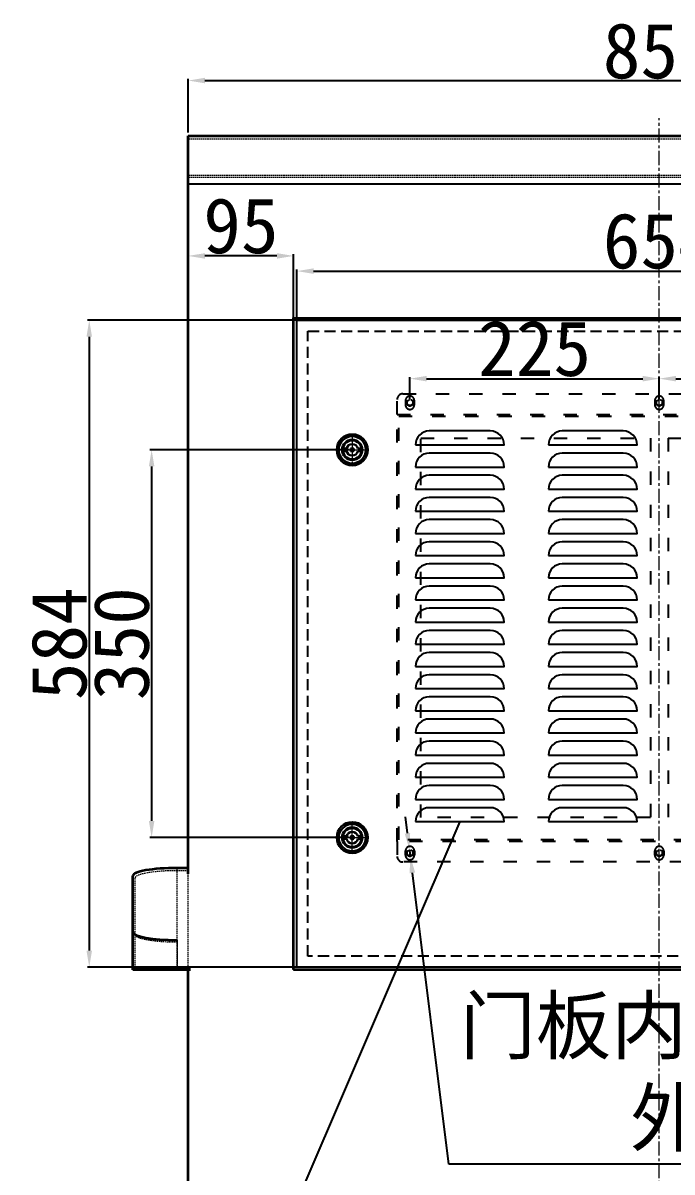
# Model space of a CAD drawing. Header units: millimetres. Extents: x 6893 to 19543, y -3475 to 6590.
# Drawn here: x 12278 to 12864, y 4514 to 5551 of the extents above; entities that cross this region are included whole.
import ezdxf

# ---------------------------------------------------------------- set-up
doc = ezdxf.new("R2010")
doc.units = ezdxf.units.MM
for name, pattern in [('ACAD_ISO02W100', [15, 12, -3]), ('ACAD_ISO03W100', [30, 12, -18]), ('ACBSITGL', [3, 2, -1]), ('CENTER2', [28.575, 19.05, -3.175, 3.175, -3.175]), ('CENTERX2', [20.32, 12.7, -2.54, 2.54, -2.54]), ('HIDDEN', [1.905, 1.27, -0.635]), ('PHANTOM', [12.7, 6.35, -1.27, 1.27, -1.27, 1.27, -1.27])]:
    doc.linetypes.add(name, pattern=pattern)
for name, color, linetype, lineweight in [('中心线', 1, 'CENTER2', 15), ('尺寸线', 3, 'Continuous', 15), ('轮廓层', 7, 'Continuous', 30)]:
    doc.layers.add(name, color=color, linetype=linetype, lineweight=lineweight)
doc.styles.get("Standard").update_dxf_attribs({"font": ''})
doc.styles.get('Standard').set_extended_font_data('SimSun')
doc.dimstyles.new('50#', dxfattribs={"dimtxt": 50, "dimasz": 15, "dimexe": 1.5, "dimexo": 3, "dimgap": 2, "dimtad": 1, "dimtoh": 1, "dimzin": 12, "dimdsep": 46, "dimtxsty": 'Standard', "dimcen": 20, "dimclrd": 3, "dimclre": 3, "dimclrt": 7, "dimadec": 0, "dimazin": 3, "dimtfac": 1, "dimtmove": 0, "dimatfit": 3, "dimfxl": 1, "dimarcsym": 0})

# ---------------------------------------------------------------- blocks, each defined once
blk = doc.blocks.new('*D32')
at = {"layer": 'Defpoints', "color": 0, "transparency": 16777216}
for p in [(13277.5, 5498.9), (12427.5, 5448.9), (13277.5, 5448.9)]:
    blk.add_point(p, dxfattribs=at)
at = {"layer": '轮廓层', "color": 3, "lineweight": -2, "transparency": 16777216}
for p, q in [((12427.5, 5451.9), (12427.5, 5500.4)), ((12442.5, 5498.9), (13262.5, 5498.9)), ((13277.5, 5451.9), (13277.5, 5500.4))]:
    blk.add_line(p, q, dxfattribs=at)
at = {"layer": '轮廓层', "color": 3, "transparency": 16777216}
for points in [[(12442.5, 5501.4), (12442.5, 5496.4), (12427.5, 5498.9)], [(13262.5, 5496.4), (13262.5, 5501.4), (13277.5, 5498.9)]]:
    blk.add_solid(points, dxfattribs=at)
at = {"layer": '轮廓层', "color": 7, "transparency": 16777216, "insert": (12852.5, 5550.9), "char_height": 50, "attachment_point": 2}
blk.add_mtext('850', dxfattribs=at)
blk = doc.blocks.new('*D69')
at = {"color": 3, "lineweight": -2, "transparency": 16777216}
for p, q in [((13128.9, 5282.6), (12336.6, 5282.6)), ((12338.1, 5267.6), (12338.1, 4713.6)), ((13128.9, 4698.6), (12336.6, 4698.6))]:
    blk.add_line(p, q, dxfattribs=at)
at = {"color": 3, "transparency": 16777216}
for points in [[(12340.6, 5267.6), (12335.6, 5267.6), (12338.1, 5282.6)], [(12335.6, 4713.6), (12340.6, 4713.6), (12338.1, 4698.6)]]:
    blk.add_solid(points, dxfattribs=at)
at = {"layer": 'Defpoints', "color": 0, "transparency": 16777216}
for p in [(13131.9, 5282.6), (12338.1, 4698.6), (13131.9, 4698.6)]:
    blk.add_point(p, dxfattribs=at)
at = {"color": 7, "transparency": 16777216, "insert": (12311.1, 4990.6), "char_height": 50, "attachment_point": 5, "rotation": 90}
blk.add_mtext('584', dxfattribs=at)
blk = doc.blocks.new('*D70')
at = {"color": 3, "lineweight": -2, "transparency": 16777216}
for p, q in [((12525.5, 5285.6), (12525.5, 5328.4)), ((12540.5, 5326.9), (13164.5, 5326.9)), ((13179.5, 5285.6), (13179.5, 5328.4))]:
    blk.add_line(p, q, dxfattribs=at)
at = {"color": 3, "transparency": 16777216}
for points in [[(12540.5, 5329.4), (12540.5, 5324.4), (12525.5, 5326.9)], [(13164.5, 5324.4), (13164.5, 5329.4), (13179.5, 5326.9)]]:
    blk.add_solid(points, dxfattribs=at)
at = {"layer": 'Defpoints', "color": 0, "transparency": 16777216}
for p in [(13179.5, 5326.9), (12525.5, 5282.6), (13179.5, 5282.6)]:
    blk.add_point(p, dxfattribs=at)
at = {"color": 7, "transparency": 16777216, "insert": (12852.5, 5353.9), "char_height": 50, "attachment_point": 5}
blk.add_mtext('654', dxfattribs=at)
blk = doc.blocks.new('*D75')
at = {"color": 3, "lineweight": -2, "transparency": 16777216}
for p, q in [((12427.5, 5272.7), (12427.5, 5342.1)), ((12522.5, 5280.1), (12522.5, 5342.1)), ((12507.5, 5340.6), (12442.5, 5340.6))]:
    blk.add_line(p, q, dxfattribs=at)
at = {"color": 3, "transparency": 16777216}
for points in [[(12442.5, 5343.1), (12442.5, 5338.1), (12427.5, 5340.6)], [(12507.5, 5338.1), (12507.5, 5343.1), (12522.5, 5340.6)]]:
    blk.add_solid(points, dxfattribs=at)
at = {"layer": 'Defpoints', "color": 0, "transparency": 16777216}
for p in [(12427.5, 5340.6), (12427.5, 5269.7), (12522.5, 5277.1)]:
    blk.add_point(p, dxfattribs=at)
at = {"color": 7, "transparency": 16777216, "insert": (12475, 5367.6), "char_height": 50, "attachment_point": 5}
blk.add_mtext('95', dxfattribs=at)
blk = doc.blocks.new('MNBGFDB')
at = {"layer": '中心线'}
for p, q in [((-5554.5, -343.2), (-5554.5, -366.8)), ((-5566.2, -355), (-5542.7, -355))]:
    blk.add_line(p, q, dxfattribs=at)
at = {"layer": '轮廓层', "linetype": 'ByBlock'}
for p, q in [((-5559.5, -353.8), (-5562.8, -353.8)), ((-5559.5, -356.2), (-5562.8, -356.2)), ((-5549.4, -353.8), (-5546.1, -353.8)), ((-5549.4, -356.2), (-5546.1, -356.2))]:
    blk.add_line(p, q, dxfattribs=at)
for radius in [14, 12.2, 9.14, 8.47, 1.6]:
    blk.add_circle((-5554.5, -355), radius, dxfattribs=at)
for start, end in [(13.4506, 166.5494), (193.4506, 346.5494)]:
    blk.add_arc((-5554.5, -355), 5.22, start, end, dxfattribs=at)
blk = doc.blocks.new('*D352')
at = {"color": 3, "lineweight": -2, "transparency": 16777216}
for p, q in [((12572.5, 5165.6), (12392.9, 5165.6)), ((12394.4, 5150.6), (12394.4, 4830.6)), ((12572.5, 4815.6), (12392.9, 4815.6))]:
    blk.add_line(p, q, dxfattribs=at)
at = {"color": 3, "transparency": 16777216}
for points in [[(12396.9, 5150.6), (12391.9, 5150.6), (12394.4, 5165.6)], [(12391.9, 4830.6), (12396.9, 4830.6), (12394.4, 4815.6)]]:
    blk.add_solid(points, dxfattribs=at)
at = {"layer": 'Defpoints', "color": 0, "transparency": 16777216}
for p in [(12575.5, 5165.6), (12394.4, 4815.6), (12575.5, 4815.6)]:
    blk.add_point(p, dxfattribs=at)
at = {"color": 7, "transparency": 16777216, "insert": (12367.4, 4990.6), "char_height": 50, "attachment_point": 5, "rotation": 90}
blk.add_mtext('350', dxfattribs=at)
blk = doc.blocks.new('zw$CDF')
at = {"color": 2, "linetype": 'ACAD_ISO03W100'}
for p, q in [((0, 404), (0, 417.5)), ((5, 422.5), (468, 422.5)), ((406.6, 422.5), (468, 422.5)), ((473, 404), (473, 417.5)), ((1.5, 402.5), (471.5, 402.5)), ((1.5, 20), (1.5, 402.5)), ((471.5, 402.5), (471.5, 20)), ((228.5, 382.5), (228.5, 40)), ((244.5, 382.5), (244.5, 40)), ((0, 18.5), (0, 5)), ((471.5, 20), (1.5, 20)), ((473, 5), (473, 18.5)), ((468, 0), (5, 0)), ((446.5, 0), (468, 0))]:
    blk.add_line(p, q, dxfattribs=at)
for points in [[(11.5, 408.5), (11.5, 408.5, 0.414214), (15.5, 412.5), (15.5, 416.5, 0.414214), (11.5, 420.5), (11.5, 420.5, 0.414214), (7.5, 416.5), (7.5, 412.5, 0.414214)], [(236.5, 408.5), (236.5, 408.5, 0.414214), (240.5, 412.5), (240.5, 416.5, 0.414214), (236.5, 420.5), (236.5, 420.5, 0.414214), (232.5, 416.5), (232.5, 412.5, 0.414214)], [(461.5, 408.5), (461.5, 408.5, -0.414214), (457.5, 412.5), (457.5, 416.5, -0.414214), (461.5, 420.5), (461.5, 420.5, -0.414214), (465.5, 416.5), (465.5, 412.5, -0.414214)], [(11.5, 14), (11.5, 14, -0.414214), (15.5, 10), (15.5, 6, -0.414214), (11.5, 2), (11.5, 2, -0.414214), (7.5, 6), (7.5, 10, -0.414214)], [(236.5, 14), (236.5, 14, -0.414214), (240.5, 10), (240.5, 6, -0.414214), (236.5, 2), (236.5, 2, -0.414214), (232.5, 6), (232.5, 10, -0.414214)], [(461.5, 14), (461.5, 14, 0.414214), (457.5, 10), (457.5, 6, 0.414214), (461.5, 2), (461.5, 2, 0.414214), (465.5, 6), (465.5, 10, 0.414214)]]:
    blk.add_lwpolyline(points, format="xyb", close=True, dxfattribs=at)
blk.add_lwpolyline([(0, 404), (473, 404), (473, 18.5), (0, 18.5)], close=True, dxfattribs=at)
for points in [[(228.5, 40), (21.5, 40), (21.5, 382.5), (228.5, 382.5)], [(244.5, 382.5), (451.5, 382.5), (451.5, 40), (244.5, 40)]]:
    blk.add_lwpolyline(points, dxfattribs=at)
for centre, start, end in [((5, 417.5), 90, 180), ((468, 417.5), 0, 90), ((5, 5), 180, 270), ((468, 5), 270, 0)]:
    blk.add_arc(centre, 5, start, end, dxfattribs=at)
blk = doc.blocks.new('*D371')
at = {"color": 3, "lineweight": -2, "transparency": 16777216}
for p, q in [((12627.5, 5211.1), (12627.5, 5231.3)), ((12642.5, 5229.8), (12837.5, 5229.8)), ((12852.5, 5211.1), (12852.5, 5231.3))]:
    blk.add_line(p, q, dxfattribs=at)
at = {"color": 3, "transparency": 16777216}
for points in [[(12642.5, 5232.3), (12642.5, 5227.3), (12627.5, 5229.8)], [(12837.5, 5227.3), (12837.5, 5232.3), (12852.5, 5229.8)]]:
    blk.add_solid(points, dxfattribs=at)
at = {"layer": 'Defpoints', "color": 0, "transparency": 16777216}
for p in [(12852.5, 5229.8), (12627.5, 5208.1), (12852.5, 5208.1)]:
    blk.add_point(p, dxfattribs=at)
at = {"color": 7, "transparency": 16777216, "insert": (12740, 5256.8), "char_height": 50, "attachment_point": 5}
blk.add_mtext('225', dxfattribs=at)
blk = doc.blocks.new('*D372')
at = {"color": 3, "lineweight": -2, "transparency": 16777216}
for p, q in [((12852.5, 5211.1), (12852.5, 5231.3)), ((12867.5, 5229.8), (13062.5, 5229.8)), ((13077.5, 5211.1), (13077.5, 5231.3))]:
    blk.add_line(p, q, dxfattribs=at)
at = {"color": 3, "transparency": 16777216}
for points in [[(12867.5, 5232.3), (12867.5, 5227.3), (12852.5, 5229.8)], [(13062.5, 5227.3), (13062.5, 5232.3), (13077.5, 5229.8)]]:
    blk.add_solid(points, dxfattribs=at)
at = {"layer": 'Defpoints', "color": 0, "transparency": 16777216}
for p in [(13077.5, 5229.8), (12852.5, 5208.1), (13077.5, 5208.1)]:
    blk.add_point(p, dxfattribs=at)
at = {"color": 7, "transparency": 16777216, "insert": (12965, 5256.8), "char_height": 50, "attachment_point": 5}
blk.add_mtext('225', dxfattribs=at)
blk = doc.blocks.new('*D374')
at = {"color": 3, "lineweight": -2, "transparency": 16777216}
for p, q in [((12625.2, 4819.4), (12623.4, 4834.3)), ((12627.1, 4804.5), (12627.8, 4798.6)), ((12662.5, 4520.7), (12629.7, 4783.7)), ((13328.4, 4520.7), (12662.5, 4520.7))]:
    blk.add_line(p, q, dxfattribs=at)
at = {"color": 3, "transparency": 16777216}
for points in [[(12622.8, 4819.1), (12627.7, 4819.7), (12627.1, 4804.5)], [(12632.2, 4784), (12627.2, 4783.4), (12627.8, 4798.6)]]:
    blk.add_solid(points, dxfattribs=at)
at = {"layer": 'Defpoints', "color": 0, "transparency": 16777216}
for p in [(12627.1, 4804.5), (12627.8, 4798.6)]:
    blk.add_point(p, dxfattribs=at)
at = {"color": 7, "transparency": 16777216, "insert": (12996.4, 4601.5), "char_height": 50, "attachment_point": 5}
blk.add_mtext('门板内部种焊6-M6*12\\P外螺纹螺钉', dxfattribs=at)

msp = doc.modelspace()

# ---------------------------------------------------------------- linework, layer by layer
at = {"color": 1, "linetype": 'CENTERX2', "lineweight": 18}
msp.add_line((12852.4618, 3959.5677), (12852.4618, 5464.869), dxfattribs=at)
at = {"color": 7, "linetype": 'Continuous', "lineweight": 35}
for p, q in [((12427.4618, 4932.3626), (12427.4618, 5448.8689)), ((12427.4618, 5448.8689), (13277.4618, 5448.8689)), ((12522.4618, 4696.5677), (12522.4618, 5284.5677)), ((12427.4618, 4913.5117), (12427.4618, 4932.3626)), ((12427.4618, 4874.8746), (12427.4618, 4913.5117)), ((12427.4618, 4782.7974), (12427.4618, 4874.8746)), ((12427.4618, 4788.0677), (12417.4618, 4788.0677)), ((12377.4618, 4730.0947), (12377.4618, 4781.0407)), ((12377.4618, 4698.0677), (12377.4618, 4730.0947)), ((12377.4618, 4696.0677), (12377.4618, 4698.0677)), ((12417.4618, 4698.0677), (12377.4618, 4698.0677)), ((12417.4618, 4696.0677), (12377.4618, 4696.0677)), ((12429.4618, 4698.0677), (12417.4618, 4698.0677)), ((12429.4618, 4696.0677), (12417.4618, 4696.0677)), ((12427.4618, 3975.5677), (12427.4618, 4696.0677)), ((12522.4618, 4696.5677), (13182.4618, 4696.5677))]:
    msp.add_line(p, q, dxfattribs=at)
at = {"color": 7, "linetype": 'HIDDEN', "lineweight": 18}
for p, q in [((12427.4618, 5446.4195), (13277.4618, 5446.4195)), ((12427.4618, 5413.5117), (13277.4618, 5413.5117)), ((12427.4618, 5411.5798), (13277.4618, 5411.5798)), ((12417.4618, 4698.0677), (12417.4618, 4788.0677)), ((12427.4618, 4785.6857), (12417.4618, 4785.6857)), ((12417.4618, 4698.0677), (12417.4618, 4785.6857)), ((12427.4618, 4780.7668), (12427.4618, 4782.7974)), ((12379.4618, 4728.0641), (12379.4618, 4779.01)), ((12427.4618, 4696.0677), (12427.4618, 4780.7668)), ((12379.4618, 4698.0677), (12379.4618, 4728.0641)), ((12417.4618, 4721.3885), (12417.4618, 4698.0677)), ((12417.4618, 4696.0677), (12417.4618, 4698.0677)), ((12427.4618, 4696.0677), (12427.4618, 4698.0677))]:
    msp.add_line(p, q, dxfattribs=at)
for p, q in [((12427.4618, 5405.5677), (13277.4618, 5405.5677)), ((12522.4618, 5284.5677), (13182.4618, 5284.5677)), ((12672.4618, 4830.0677), (12480.1358, 4381.791))]:
    msp.add_line(p, q)
at = {"color": 8, "linetype": 'PHANTOM', "lineweight": 18}
for p in [(12417.4618, 4723.0677), (12417.4618, 4696.0677)]:
    msp.add_line(p, (12417.4618, 4698.0677), dxfattribs=at)
for points in [[(12522.4618, 5284.5677), (13182.4618, 5284.5677), (13182.4618, 4696.5677), (12522.4618, 4696.5677)], [(12525.4618, 5282.5677), (13179.4618, 5282.5677), (13179.4618, 4698.5677), (12525.4618, 4698.5677)]]:
    msp.add_lwpolyline(points, close=True)
at = {"linetype": 'ACBSITGL', "ltscale": 5}
msp.add_lwpolyline([(12535.4618, 5272.5677), (13169.4618, 5272.5677), (13169.4618, 4708.5677), (12535.4618, 4708.5677)], close=True, dxfattribs=at)
for points in [[(12632.4618, 5170.0677), (12712.4618, 5170.0677), (12712.4618, 5170.0677, 0.414213562), (12699.9618, 5182.5677), (12644.9618, 5182.5677, 0.414213562), (12632.4618, 5170.0677)], [(12752.4618, 5170.0677), (12832.4618, 5170.0677), (12832.4618, 5170.0677, 0.414213562), (12819.9618, 5182.5677), (12764.9618, 5182.5677, 0.414213562), (12752.4618, 5170.0677)], [(12632.4618, 5150.0677), (12712.4618, 5150.0677), (12712.4618, 5150.0677, 0.414213562), (12699.9618, 5162.5677), (12644.9618, 5162.5677, 0.414213562), (12632.4618, 5150.0677)], [(12752.4618, 5150.0677), (12832.4618, 5150.0677), (12832.4618, 5150.0677, 0.414213562), (12819.9618, 5162.5677), (12764.9618, 5162.5677, 0.414213562), (12752.4618, 5150.0677)], [(12632.4618, 5130.0677), (12712.4618, 5130.0677), (12712.4618, 5130.0677, 0.414213562), (12699.9618, 5142.5677), (12644.9618, 5142.5677, 0.414213562), (12632.4618, 5130.0677)], [(12752.4618, 5130.0677), (12832.4618, 5130.0677), (12832.4618, 5130.0677, 0.414213562), (12819.9618, 5142.5677), (12764.9618, 5142.5677, 0.414213562), (12752.4618, 5130.0677)], [(12632.4618, 5110.0677), (12712.4618, 5110.0677), (12712.4618, 5110.0677, 0.414213562), (12699.9618, 5122.5677), (12644.9618, 5122.5677, 0.414213562), (12632.4618, 5110.0677)], [(12752.4618, 5110.0677), (12832.4618, 5110.0677), (12832.4618, 5110.0677, 0.414213562), (12819.9618, 5122.5677), (12764.9618, 5122.5677, 0.414213562), (12752.4618, 5110.0677)], [(12632.4618, 5090.0677), (12712.4618, 5090.0677), (12712.4618, 5090.0677, 0.414213562), (12699.9618, 5102.5677), (12644.9618, 5102.5677, 0.414213562), (12632.4618, 5090.0677)], [(12752.4618, 5090.0677), (12832.4618, 5090.0677), (12832.4618, 5090.0677, 0.414213562), (12819.9618, 5102.5677), (12764.9618, 5102.5677, 0.414213562), (12752.4618, 5090.0677)], [(12632.4618, 5070.0677), (12712.4618, 5070.0677), (12712.4618, 5070.0677, 0.414213562), (12699.9618, 5082.5677), (12644.9618, 5082.5677, 0.414213562), (12632.4618, 5070.0677)], [(12752.4618, 5070.0677), (12832.4618, 5070.0677), (12832.4618, 5070.0677, 0.414213562), (12819.9618, 5082.5677), (12764.9618, 5082.5677, 0.414213562), (12752.4618, 5070.0677)], [(12632.4618, 5050.0677), (12712.4618, 5050.0677), (12712.4618, 5050.0677, 0.414213562), (12699.9618, 5062.5677), (12644.9618, 5062.5677, 0.414213562), (12632.4618, 5050.0677)], [(12752.4618, 5050.0677), (12832.4618, 5050.0677), (12832.4618, 5050.0677, 0.414213562), (12819.9618, 5062.5677), (12764.9618, 5062.5677, 0.414213562), (12752.4618, 5050.0677)], [(12632.4618, 5030.0677), (12712.4618, 5030.0677), (12712.4618, 5030.0677, 0.414213562), (12699.9618, 5042.5677), (12644.9618, 5042.5677, 0.414213562), (12632.4618, 5030.0677)], [(12752.4618, 5030.0677), (12832.4618, 5030.0677), (12832.4618, 5030.0677, 0.414213562), (12819.9618, 5042.5677), (12764.9618, 5042.5677, 0.414213562), (12752.4618, 5030.0677)], [(12632.4618, 5010.0677), (12712.4618, 5010.0677), (12712.4618, 5010.0677, 0.414213562), (12699.9618, 5022.5677), (12644.9618, 5022.5677, 0.414213562), (12632.4618, 5010.0677)], [(12752.4618, 5010.0677), (12832.4618, 5010.0677), (12832.4618, 5010.0677, 0.414213562), (12819.9618, 5022.5677), (12764.9618, 5022.5677, 0.414213562), (12752.4618, 5010.0677)], [(12632.4618, 4990.0677), (12712.4618, 4990.0677), (12712.4618, 4990.0677, 0.414213562), (12699.9618, 5002.5677), (12644.9618, 5002.5677, 0.414213562), (12632.4618, 4990.0677)], [(12752.4618, 4990.0677), (12832.4618, 4990.0677), (12832.4618, 4990.0677, 0.414213562), (12819.9618, 5002.5677), (12764.9618, 5002.5677, 0.414213562), (12752.4618, 4990.0677)], [(12632.4618, 4970.0677), (12712.4618, 4970.0677), (12712.4618, 4970.0677, 0.414213562), (12699.9618, 4982.5677), (12644.9618, 4982.5677, 0.414213562), (12632.4618, 4970.0677)], [(12752.4618, 4970.0677), (12832.4618, 4970.0677), (12832.4618, 4970.0677, 0.414213562), (12819.9618, 4982.5677), (12764.9618, 4982.5677, 0.414213562), (12752.4618, 4970.0677)], [(12632.4618, 4950.0677), (12712.4618, 4950.0677), (12712.4618, 4950.0677, 0.414213562), (12699.9618, 4962.5677), (12644.9618, 4962.5677, 0.414213562), (12632.4618, 4950.0677)], [(12752.4618, 4950.0677), (12832.4618, 4950.0677), (12832.4618, 4950.0677, 0.414213562), (12819.9618, 4962.5677), (12764.9618, 4962.5677, 0.414213562), (12752.4618, 4950.0677)], [(12632.4618, 4930.0677), (12712.4618, 4930.0677), (12712.4618, 4930.0677, 0.414213562), (12699.9618, 4942.5677), (12644.9618, 4942.5677, 0.414213562), (12632.4618, 4930.0677)], [(12752.4618, 4930.0677), (12832.4618, 4930.0677), (12832.4618, 4930.0677, 0.414213562), (12819.9618, 4942.5677), (12764.9618, 4942.5677, 0.414213562), (12752.4618, 4930.0677)], [(12632.4618, 4910.0677), (12712.4618, 4910.0677), (12712.4618, 4910.0677, 0.414213562), (12699.9618, 4922.5677), (12644.9618, 4922.5677, 0.414213562), (12632.4618, 4910.0677)], [(12752.4618, 4910.0677), (12832.4618, 4910.0677), (12832.4618, 4910.0677, 0.414213562), (12819.9618, 4922.5677), (12764.9618, 4922.5677, 0.414213562), (12752.4618, 4910.0677)], [(12632.4618, 4890.0677), (12712.4618, 4890.0677), (12712.4618, 4890.0677, 0.414213562), (12699.9618, 4902.5677), (12644.9618, 4902.5677, 0.414213562), (12632.4618, 4890.0677)], [(12752.4618, 4890.0677), (12832.4618, 4890.0677), (12832.4618, 4890.0677, 0.414213562), (12819.9618, 4902.5677), (12764.9618, 4902.5677, 0.414213562), (12752.4618, 4890.0677)], [(12632.4618, 4870.0677), (12712.4618, 4870.0677), (12712.4618, 4870.0677, 0.414213562), (12699.9618, 4882.5677), (12644.9618, 4882.5677, 0.414213562), (12632.4618, 4870.0677)], [(12752.4618, 4870.0677), (12832.4618, 4870.0677), (12832.4618, 4870.0677, 0.414213562), (12819.9618, 4882.5677), (12764.9618, 4882.5677, 0.414213562), (12752.4618, 4870.0677)], [(12632.4618, 4850.0677), (12712.4618, 4850.0677), (12712.4618, 4850.0677, 0.414213562), (12699.9618, 4862.5677), (12644.9618, 4862.5677, 0.414213562), (12632.4618, 4850.0677)], [(12752.4618, 4850.0677), (12832.4618, 4850.0677), (12832.4618, 4850.0677, 0.414213562), (12819.9618, 4862.5677), (12764.9618, 4862.5677, 0.414213562), (12752.4618, 4850.0677)], [(12632.4618, 4830.0677), (12712.4618, 4830.0677), (12712.4618, 4830.0677, 0.414213562), (12699.9618, 4842.5677), (12644.9618, 4842.5677, 0.414213562), (12632.4618, 4830.0677)], [(12752.4618, 4830.0677), (12832.4618, 4830.0677), (12832.4618, 4830.0677, 0.414213562), (12819.9618, 4842.5677), (12764.9618, 4842.5677, 0.414213562), (12752.4618, 4830.0677)]]:
    msp.add_lwpolyline(points, format="xyb", close=True)
at = {"color": 6, "linetype": 'ACAD_ISO02W100'}
for centre, radius in [((12627.4618, 5208.0677), 3), ((12627.4618, 5208.0677), 2.6), ((12852.4618, 5208.0677), 3), ((12852.4618, 5208.0677), 2.6), ((12627.4618, 4801.5677), 3), ((12627.4618, 4801.5677), 2.6), ((12852.4618, 4801.5677), 3), ((12852.4618, 4801.5677), 2.6)]:
    msp.add_circle(centre, radius, dxfattribs=at)
at = {"color": 7, "linetype": 'Continuous', "lineweight": 35}
for centre, start_param, end_param in [((12417.4618, 4781.0407), 1.570796327, 3.141592654), ((12417.4618, 4730.0947), 3.141592654, 4.71238898)]:
    msp.add_ellipse(centre, major_axis=(40, 0), ratio=0.175675676, start_param=start_param, end_param=end_param, dxfattribs=at)
at = {"color": 7, "linetype": 'HIDDEN', "lineweight": 18}
for centre, start_param, end_param in [((12417.4618, 4779.01), 1.570796327, 3.141592654), ((12417.4618, 4728.0641), 3.141592654, 4.71238898)]:
    msp.add_ellipse(centre, major_axis=(38, 0), ratio=0.175675676, start_param=start_param, end_param=end_param, dxfattribs=at)

# ---------------------------------------------------------------- block references
msp.add_blockref('zw$CDF', (12615.9618, 4793.5677))
at = {"layer": '尺寸线'}
msp.add_blockref('MNBGFDB', (18129.9235, 5520.5537), dxfattribs=at)
at = {"layer": '尺寸线', "xscale": -1, "rotation": 180}
msp.add_blockref('MNBGFDB', (18129.9235, 4460.5816), dxfattribs=at)

# ---------------------------------------------------------------- dimensions: what is measured, and where the dimension line sits
for base, p1, p2, picture, middle in [((12427.4618, 5340.6072), (12522.4618, 5277.1492), (12427.4618, 5269.671), '*D75', (12474.9618, 5367.6072)), ((13179.4618, 5326.9411), (12525.4618, 5282.5677), (13179.4618, 5282.5677), '*D70', (12852.4618, 5353.9411)), ((12852.4618, 5229.8066), (12627.4618, 5208.0677), (12852.4618, 5208.0677), '*D371', (12739.9618, 5256.8066))]:
    dim = msp.add_linear_dim(base=base, p1=p1, p2=p2, dimstyle='50#')
    dim.commit()
    dim.dimension.update_dxf_attribs({"geometry": picture, "text_midpoint": middle})
dim = msp.add_linear_dim(base=(13077.4618, 5229.8066), p1=(12852.4618, 5208.0677), p2=(13077.4618, 5208.0677), dimstyle='50#', override={"dimtmove": 1})
dim.commit()
dim.dimension.update_dxf_attribs({"geometry": '*D372', "text_midpoint": (12964.9618, 5256.8066)})
for base, p1, p2, picture, middle in [((12338.1431, 4698.5677), (13131.9442, 5282.5677), (13131.9442, 4698.5677), '*D69', (12311.1431, 4990.5677)), ((12394.3945, 4815.5677), (12575.4618, 5165.5677), (12575.4618, 4815.5677), '*D352', (12367.3945, 4990.5677))]:
    dim = msp.add_linear_dim(base=base, p1=p1, p2=p2, angle=90, dimstyle='50#')
    dim.commit()
    dim.dimension.update_dxf_attribs({"geometry": picture, "text_midpoint": middle})
dim = msp.add_diameter_dim_2p(p1=(12627.0908, 4804.5447), p2=(12627.8328, 4798.5907), text='门板内部种焊6-M6*12\\P外螺纹螺钉', dimstyle='50#', override={"dimtxsty": 'Standard'})
dim.commit()
dim.dimension.update_dxf_attribs({"geometry": '*D374', "text_midpoint": (12662.4666, 4520.686), "dimtype": 163})
at = {"layer": '轮廓层'}
dim = msp.add_linear_dim(base=(13277.4618, 5498.8632), p1=(12427.4618, 5448.869), p2=(13277.4618, 5448.869), dimstyle='50#', dxfattribs=at)
dim.commit()
dim.dimension.update_dxf_attribs({"geometry": '*D32', "text_midpoint": (12852.4618, 5498.8632), "dimtype": 160})

doc.saveas('drawing.dxf')
